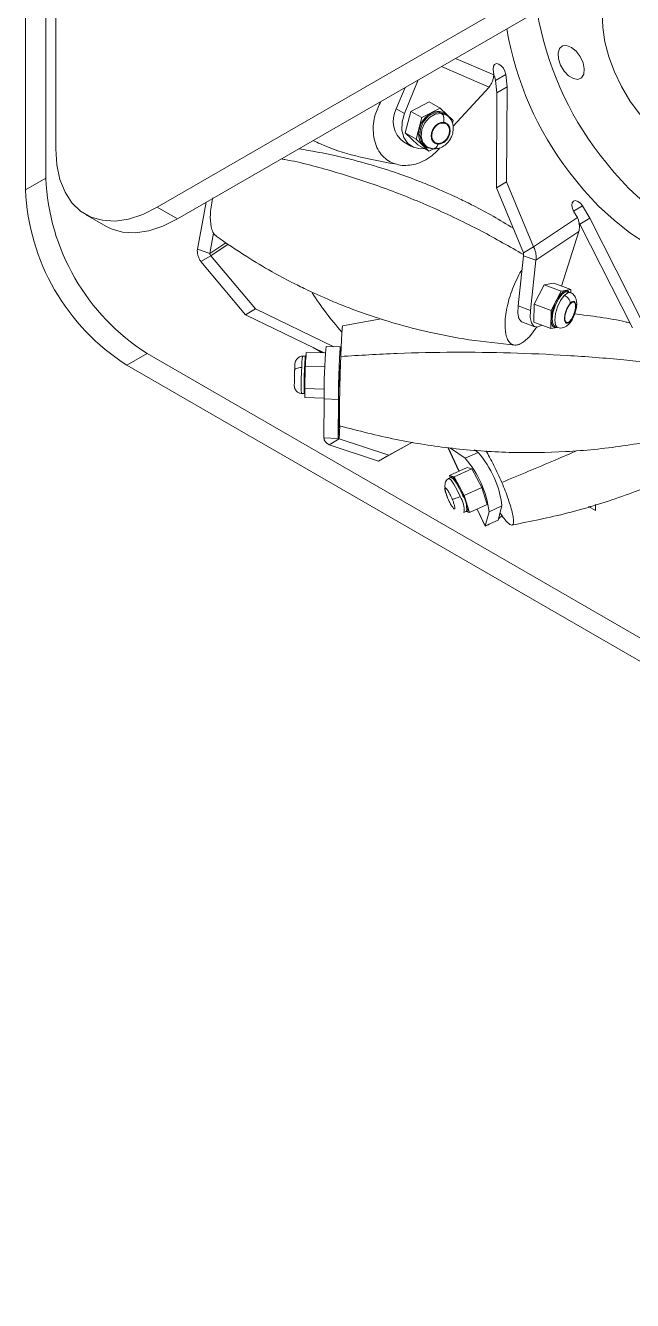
# Model space of a CAD drawing. Header units: millimetres. Extents: x -529 to 1738, y -425 to 849.
# Drawn here: x -133.4 to -91, y 90.6 to 179.6 of the extents above; entities that cross this region are included whole.
import ezdxf

# ---------------------------------------------------------------- set-up
doc = ezdxf.new("R2010")
doc.units = ezdxf.units.MM

msp = doc.modelspace()

# ---------------------------------------------------------------- linework, layer by layer
at = {"color": 7, "linetype": 'Continuous', "lineweight": 15}
for p, q in [((-25.179, 224.057), (-124.174, 166.908)), ((-23.764, 223.24), (-122.759, 166.092)), ((-131.245, 170.991), (-131.245, 193.038)), ((-133.366, 168.134), (-133.366, 190.589)), ((-131.952, 168.95), (-131.952, 191.405)), ((-100.705, 176.56), (-100.663, 176.145)), ((-105.95, 175.796), (-106.908, 173.457)), ((-99.828, 176.18), (-100.535, 175.772)), ((-100.535, 175.772), (-100.447, 174.911)), ((-99.828, 176.18), (-99.74, 175.32)), ((-106.858, 175.271), (-107.471, 173.778)), ((-103.509, 172.581), (-100.99, 175.297)), ((-100.447, 174.911), (-100.478, 168.27)), ((-99.74, 175.32), (-100.447, 174.911)), ((-99.74, 175.32), (-99.771, 168.678)), ((-107.471, 173.778), (-106.908, 173.457)), ((-106.85, 172.107), (-106.454, 173.607)), ((-106.454, 173.607), (-105.172, 174.26)), ((-106.454, 173.607), (-105.681, 173.167)), ((-105.681, 173.167), (-104.399, 173.82)), ((-105.172, 174.26), (-104.399, 173.82)), ((-104.399, 173.82), (-103.512, 172.973)), ((-106.077, 171.667), (-105.681, 173.167)), ((-104.011, 173.37), (-104.123, 173.434)), ((-103.512, 172.973), (-103.558, 172.801)), ((-105.963, 171.26), (-106.85, 172.107)), ((-106.077, 171.667), (-106.85, 172.107)), ((-106.964, 171.476), (-106.402, 171.156)), ((-105.19, 170.82), (-106.077, 171.667)), ((-105.963, 171.26), (-105.19, 170.82)), ((-105.41, 171.174), (-105.297, 171.11)), ((-105.299, 171.111), (-104.978, 171.012)), ((-104.858, 170.989), (-105.19, 170.82)), ((-131.952, 168.95), (-133.366, 168.134)), ((-99.771, 168.678), (-100.478, 168.27)), ((-100.478, 168.27), (-98.592, 163.737)), ((-99.771, 168.678), (-97.885, 164.145)), ((-124.174, 166.908), (-122.759, 166.092)), ((-121.363, 163.993), (-120.746, 167.254)), ((-120.751, 167.226), (-120.778, 167.236)), ((-95.073, 166.6), (-94.823, 166.188)), ((-94.471, 167.001), (-93.953, 166.146)), ((-129.173, 166.413), (-127.759, 165.597)), ((-97.885, 164.145), (-94.823, 166.188)), ((-94.715, 165.828), (-94.66, 165.738)), ((-93.953, 166.146), (-94.66, 165.738)), ((-94.66, 165.738), (-90.977, 158.487)), ((-93.953, 166.146), (-90.27, 158.896)), ((-120.497, 163.677), (-120.226, 165.107)), ((-94.723, 165.216), (-97.73, 163.211)), ((-95.941, 161.405), (-94.723, 165.216)), ((-120.497, 163.677), (-121.363, 163.993)), ((-98.592, 163.737), (-97.885, 164.145)), ((-120.412, 163.526), (-121.119, 163.118)), ((-118.005, 159.404), (-121.119, 163.118)), ((-117.298, 159.812), (-120.412, 163.526)), ((-98.597, 163.526), (-98.972, 160.021)), ((-98.597, 163.526), (-97.73, 163.211)), ((-97.73, 163.211), (-98.106, 159.705)), ((-97.847, 160.133), (-97.154, 161.489)), ((-97.154, 161.489), (-96.475, 161.6)), ((-97.154, 161.489), (-95.962, 161.055)), ((-96.475, 161.6), (-95.284, 161.166)), ((-95.962, 161.055), (-95.284, 161.166)), ((-95.284, 161.166), (-95.286, 160.938)), ((-96.656, 159.699), (-95.962, 161.055)), ((-95.316, 160.952), (-95.489, 161.015)), ((-118.005, 159.404), (-117.298, 159.812)), ((-112.515, 156.743), (-118.005, 159.404)), ((-111.841, 157.167), (-117.298, 159.812)), ((-98.972, 160.021), (-98.106, 159.705)), ((-97.862, 158.887), (-97.847, 160.133)), ((-97.847, 160.133), (-96.656, 159.699)), ((-96.671, 158.453), (-96.656, 159.699)), ((-108.526, 159.112), (-111.222, 158.619)), ((-98.661, 158.877), (-97.795, 158.561)), ((-98.172, 157.86), (-97.661, 158.557)), ((-96.671, 158.453), (-97.862, 158.887)), ((-96.243, 158.523), (-96.671, 158.453)), ((-96.379, 158.572), (-96.206, 158.509)), ((-124.881, 156.703), (-126.295, 155.887)), ((-11.744, 91.39), (-124.881, 156.703)), ((-113.774, 156.779), (-113.827, 155.821)), ((-112.42, 156.74), (-113.774, 156.779)), ((-113.287, 157.117), (-112.645, 156.747)), ((-111.381, 157.154), (-112.38, 157.182)), ((-111.371, 157.078), (-111.347, 156.555)), ((-111.332, 156.888), (-111.363, 156.908)), ((-13.158, 90.574), (-126.295, 155.887)), ((-113.827, 156.505), (-114.027, 156.511)), ((-113.827, 155.821), (-113.868, 154.246)), ((-112.461, 155.782), (-113.827, 155.821)), ((-111.369, 155.885), (-111.427, 155.886)), ((-113.868, 154.246), (-112.505, 154.207)), ((-113.868, 154.246), (-113.855, 153.629)), ((-111.47, 154.387), (-111.413, 154.385)), ((-114.101, 153.912), (-113.901, 153.906)), ((-112.513, 153.591), (-113.855, 153.629)), ((-112.528, 150.802), (-112.514, 153.527)), ((-111.514, 153.498), (-112.514, 153.527)), ((-111.529, 150.773), (-111.514, 153.498)), ((-111.529, 150.773), (-112.528, 150.802)), ((-111.453, 150.738), (-112.16, 150.33)), ((-108, 149.589), (-111.453, 150.738)), ((-106.332, 150.513), (-108.708, 149.181)), ((-106.348, 150.516), (-108, 149.589)), ((-108.708, 149.181), (-112.16, 150.33)), ((-108.708, 149.181), (-108, 149.589)), ((-103.88, 150.13), (-103.097, 148.484)), ((-102.656, 149.381), (-103.689, 150.1)), ((-102.656, 149.381), (-101.758, 149.788)), ((-101.758, 149.788), (-102.018, 149.969)), ((-102.522, 148.745), (-103.754, 148.186)), ((-102.522, 148.745), (-102.197, 148.651)), ((-103.64, 148.05), (-103.819, 147.969)), ((-103.703, 148.021), (-103.754, 148.186)), ((-103.754, 148.186), (-103.429, 148.093)), ((-103.429, 148.093), (-102.197, 148.651)), ((-103.429, 148.093), (-102.733, 146.793)), ((-102.197, 148.651), (-101.501, 147.351)), ((-101.501, 147.351), (-102.733, 146.793)), ((-101.501, 147.351), (-101.13, 146.145)), ((-102.733, 146.793), (-102.362, 145.586)), ((-101.13, 146.145), (-102.362, 145.586)), ((-100.094, 146.058), (-100.992, 145.651)), ((-100.358, 145.062), (-100.094, 146.058)), ((-94.044, 146.008), (-93.569, 145.734)), ((-93.923, 146.045), (-93.923, 145.938)), ((-93.569, 145.734), (-93.569, 146.154)), ((-102.746, 145.6), (-102.567, 145.682)), ((-102.362, 145.586), (-102.616, 145.659)), ((-101.833, 145.826), (-101.27, 144.644)), ((-101.257, 144.655), (-100.992, 145.651)), ((-100.09, 145.379), (-100.331, 145.162)), ((-101.257, 144.655), (-101.268, 144.646)), ((-100.358, 145.062), (-101.257, 144.655)), ((-100.991, 144.775), (-101.057, 144.737))]:
    msp.add_line(p, q, dxfattribs=at)
at = {"color": 8, "linetype": 'Continuous', "lineweight": 15}
for p, q in [((-103.339, 177.303), (-100.663, 176.145)), ((-100.99, 175.297), (-104.318, 176.737)), ((-104.458, 173.595), (-104.174, 173.518)), ((-104.123, 173.434), (-104.443, 173.532)), ((-104.011, 173.37), (-104.33, 173.468)), ((-94.471, 167.001), (-95.096, 166.64)), ((-119.365, 164.432), (-120.497, 163.677)), ((-119.21, 164.328), (-120.412, 163.526)), ((-111.442, 152.738), (-111.529, 150.773)), ((-111.412, 151.645), (-111.453, 150.738)), ((-103.86, 150.127), (-103.082, 148.491)), ((-101.817, 145.833), (-101.257, 144.655))]:
    msp.add_line(p, q, dxfattribs=at)
at = {"color": 7, "linetype": 'Continuous', "lineweight": 15, "flags": 128}
for points in [[(-84.037, 170.638), (-84.408, 170.462), (-85.072, 170.305), (-85.799, 170.308), (-86.573, 170.471), (-87.375, 170.789), (-88.187, 171.257), (-88.99, 171.863), (-89.764, 172.591), (-90.492, 173.427), (-91.157, 174.349), (-91.742, 175.336), (-92.235, 176.366), (-92.624, 177.414), (-92.899, 178.455), (-93.055, 179.465), (-93.087, 180.42), (-92.995, 181.298), (-92.78, 182.079), (-92.449, 182.744), (-92.008, 183.277), (-91.537, 183.628)], [(-95.758, 176.42), (-96.004, 176.83), (-96.148, 177.266), (-96.173, 177.669), (-96.074, 177.985), (-95.866, 178.172), (-95.575, 178.203), (-95.242, 178.075), (-94.911, 177.805), (-94.627, 177.429), (-94.429, 176.999), (-94.343, 176.572), (-94.38, 176.206), (-94.537, 175.951), (-94.791, 175.84), (-95.108, 175.889), (-95.446, 176.092), (-95.758, 176.42)], [(-100.705, 176.56), (-100.693, 176.751), (-100.616, 176.885), (-100.485, 176.94), (-100.322, 176.908), (-100.15, 176.795), (-99.996, 176.617), (-99.883, 176.401), (-99.828, 176.18)], [(-100.663, 176.145), (-100.59, 175.993), (-100.535, 175.772)], [(-106.908, 173.457), (-107.073, 172.871), (-107.087, 172.294), (-106.95, 171.777), (-106.673, 171.366), (-106.282, 171.096), (-105.81, 170.992), (-105.509, 171.013)], [(-124.174, 166.908), (-125.18, 166.41), (-126.166, 166.089), (-127.111, 165.95), (-127.996, 165.997), (-128.804, 166.229), (-129.517, 166.641), (-130.122, 167.225), (-130.606, 167.968), (-130.958, 168.856), (-131.173, 169.871), (-131.245, 170.991)], [(-93.235, 170.539), (-92.257, 169.331), (-91.222, 168.221), (-90.144, 167.223), (-89.036, 166.349), (-87.913, 165.612), (-86.788, 165.019), (-85.676, 164.578), (-84.59, 164.296), (-83.544, 164.175), (-82.552, 164.216), (-81.626, 164.421), (-80.777, 164.785), (-80.016, 165.304), (-79.353, 165.972), (-78.796, 166.781), (-78.352, 167.72), (-78.027, 168.777), (-77.885, 169.496)], [(-82.809, 163.61), (-82.898, 163.56), (-83.747, 163.196), (-84.673, 162.992), (-85.666, 162.95), (-86.711, 163.071), (-87.797, 163.354), (-88.91, 163.794), (-90.034, 164.387), (-91.158, 165.125), (-92.265, 165.998), (-93.343, 166.996), (-94.378, 168.106), (-95.357, 169.314)], [(-95.073, 166.6), (-95.174, 166.82), (-95.214, 167.036), (-95.186, 167.217), (-95.096, 167.335), (-94.956, 167.371), (-94.788, 167.32), (-94.618, 167.19), (-94.471, 167.001)], [(-122.759, 166.092), (-123.766, 165.594), (-124.751, 165.272), (-125.697, 165.134), (-126.582, 165.181), (-127.39, 165.413), (-127.759, 165.597)], [(-98.661, 158.877), (-98.74, 158.919), (-98.904, 159.148), (-98.984, 159.526), (-98.972, 160.021)], [(-98.106, 159.705), (-98.118, 159.211), (-98.038, 158.832), (-97.874, 158.603), (-97.64, 158.544), (-97.356, 158.659), (-97.327, 158.679)], [(-111.371, 157.078), (-111.382, 157.153), (-111.398, 157.044), (-111.418, 156.76), (-111.439, 156.327), (-111.461, 155.782), (-111.481, 155.173), (-111.497, 154.554), (-111.509, 153.979), (-111.514, 153.498)], [(-111.462, 154.387), (-111.464, 154.368), (-111.47, 154.388), (-111.472, 154.523), (-111.469, 154.75), (-111.463, 155.037), (-111.454, 155.338), (-111.444, 155.609), (-111.433, 155.808), (-111.425, 155.905), (-111.419, 155.886)]]:
    msp.add_lwpolyline(points, dxfattribs=at)
at = {"color": 8, "linetype": 'Continuous', "lineweight": 15, "flags": 128}
for points in [[(-104.443, 173.532), (-104.86, 173.474), (-105.262, 173.237), (-105.59, 172.858), (-105.792, 172.395), (-105.838, 171.918), (-105.72, 171.5), (-105.458, 171.204), (-105.411, 171.175)], [(-104.33, 173.468), (-104.747, 173.41), (-105.15, 173.173), (-105.477, 172.794), (-105.679, 172.331), (-105.725, 171.854), (-105.608, 171.436), (-105.346, 171.14), (-105.299, 171.111)], [(-95.922, 160.814), (-96.171, 160.471), (-96.384, 160.025), (-96.529, 159.543), (-96.583, 159.1), (-96.538, 158.763), (-96.401, 158.582), (-96.379, 158.572)], [(-95.748, 160.751), (-95.998, 160.408), (-96.211, 159.962), (-96.355, 159.48), (-96.409, 159.037), (-96.365, 158.699), (-96.228, 158.519), (-96.206, 158.509)], [(-95.489, 161.015), (-95.674, 161.001), (-95.922, 160.814)], [(-95.316, 160.952), (-95.501, 160.938), (-95.748, 160.751)], [(-103.017, 146.708), (-103.23, 147.167), (-103.451, 147.568), (-103.647, 147.85), (-103.787, 147.969), (-103.82, 147.968)], [(-102.837, 146.789), (-103.05, 147.249), (-103.272, 147.65), (-103.467, 147.931), (-103.608, 148.051), (-103.64, 148.05)]]:
    msp.add_lwpolyline(points, dxfattribs=at)
at = {"color": 7, "linetype": 'Continuous', "lineweight": 15}
for centre, radius, start, end in [((-75.142, 184.459), 22.828, 189.7512, 217.57289), ((-77.263, 183.234), 22.828, 189.7512, 217.57289), ((-105.876, 172.922), 1.809, 151.78652, 233.03841), ((-116.659, 169.615), 15.307, 182.48735, 237.51265), ((-118.073, 168.798), 15.307, 182.48735, 237.51265), ((-93.522, 173.738), 23.599, 212.85128, 221.18088), ((-72.552, 153.897), 39.964, 175.28455, 180.53108), ((-106.109, 155.643), 7.766, 173.62927, 179.50379), ((-120.135, 154.623), 6.275, 353.44265, 358.92537), ((-106.959, 145.231), 6.915, 6.86795, 41.22068), ((-107.897, 144.807), 6.956, 6.9733, 41.11532)]:
    msp.add_arc(centre, radius, start, end, dxfattribs=at)
at = {"color": 8, "linetype": 'Continuous', "lineweight": 15}
for centre, radius, start, end in [((-106.309, 155.649), 7.766, 173.62927, 179.50379), ((-95.489, 154.542), 18.623, 176.38568, 181.94001), ((-95.296, 154.537), 18.616, 176.38485, 181.94129), ((-104.348, 145.8), 1.612, 352.85035, 34.29458), ((-104.207, 145.868), 1.651, 353.52493, 33.92442)]:
    msp.add_arc(centre, radius, start, end, dxfattribs=at)
at = {"color": 7, "linetype": 'Continuous', "lineweight": 15}
for points in [[(-100.663, 176.145), (-100.671, 176.078), (-100.688, 175.943), (-100.756, 175.726), (-100.854, 175.506), (-100.944, 175.367), (-100.99, 175.297)], [(-94.823, 166.188), (-94.792, 166.11), (-94.73, 165.956), (-94.686, 165.707), (-94.678, 165.457), (-94.708, 165.296), (-94.723, 165.216)], [(-121.363, 163.993), (-121.367, 163.921), (-121.373, 163.776), (-121.328, 163.55), (-121.248, 163.326), (-121.162, 163.187), (-121.119, 163.118)], [(-97.73, 163.211), (-97.719, 163.288), (-97.698, 163.442), (-97.72, 163.683), (-97.778, 163.922), (-97.849, 164.071), (-97.885, 164.145)], [(-120.412, 163.526), (-120.434, 163.551), (-120.479, 163.6), (-120.491, 163.651), (-120.497, 163.677)], [(-98.592, 163.737), (-98.584, 163.702), (-98.57, 163.633), (-98.588, 163.562), (-98.597, 163.526)], [(-112.528, 150.802), (-112.523, 150.758), (-112.514, 150.671), (-112.438, 150.545), (-112.324, 150.427), (-112.214, 150.362), (-112.16, 150.33)], [(-111.453, 150.738), (-111.474, 150.742), (-111.517, 150.75), (-111.525, 150.765), (-111.529, 150.773)], [(-101.27, 144.644), (-101.262, 144.646), (-101.248, 144.65), (-101.175, 144.681), (-101.096, 144.718), (-101.057, 144.737)]]:
    msp.add_open_spline(points, degree=3, dxfattribs=at)
for points, knots in [([(-108.548, 174.296), (-108.699, 173.989), (-109.046, 173.288), (-109.119, 172.301), (-108.994, 171.506), (-108.775, 170.946), (-108.447, 170.482), (-107.915, 170.014), (-107.4, 169.899), (-107.066, 169.824)], [0, 0, 0, 0, 0.157292, 0.359084, 0.467713, 0.578646, 0.68958, 0.798208, 1, 1, 1, 1]), ([(-104.572, 171.324), (-104.63, 171.335), (-104.762, 171.361), (-104.899, 171.478), (-104.986, 171.625), (-105.03, 171.774), (-105.04, 171.949), (-105.01, 172.137), (-104.942, 172.321), (-104.842, 172.486), (-104.723, 172.621), (-104.564, 172.746), (-104.374, 172.834), (-104.235, 172.835), (-104.174, 172.836)], [0, 0, 0, 0, 0.090318, 0.204563, 0.27142, 0.343936, 0.420786, 0.5, 0.579214, 0.656064, 0.72858, 0.795437, 0.909682, 1, 1, 1, 1]), ([(-104.964, 172.133), (-104.932, 172.225), (-104.867, 172.411), (-104.665, 172.63), (-104.428, 172.781), (-104.267, 172.786), (-104.186, 172.789)], [0, 0, 0, 0, 0.250007, 0.500001, 0.750007, 1, 1, 1, 1]), ([(-104.827, 170.993), (-104.698, 171.001), (-104.434, 171.017), (-104.066, 171.226), (-103.79, 171.512), (-103.605, 171.831), (-103.49, 172.198), (-103.485, 172.555), (-103.563, 172.852), (-103.673, 173.065), (-103.825, 173.248), (-103.957, 173.334), (-104.022, 173.376)], [0, 0, 0, 0, 0.127065, 0.258208, 0.376178, 0.468785, 0.573732, 0.704374, 0.777095, 0.852098, 0.927133, 1, 1, 1, 1]), ([(-104.174, 172.836), (-104.116, 172.824), (-103.984, 172.799), (-103.847, 172.682), (-103.76, 172.535), (-103.716, 172.386), (-103.706, 172.211), (-103.736, 172.023), (-103.804, 171.839), (-103.904, 171.674), (-104.023, 171.539), (-104.182, 171.414), (-104.373, 171.326), (-104.511, 171.325), (-104.572, 171.324)], [0, 0, 0, 0, 0.090318, 0.204563, 0.27142, 0.343936, 0.420786, 0.5, 0.579214, 0.656064, 0.72858, 0.795437, 0.909682, 1, 1, 1, 1]), ([(-104.458, 173.595), (-104.46, 173.588), (-104.462, 173.574), (-104.459, 173.554), (-104.452, 173.539), (-104.446, 173.534), (-104.443, 173.532)], [0, 0, 0, 0, 0.270261, 0.562429, 0.789736, 1, 1, 1, 1]), ([(-104.174, 172.836), (-104.161, 172.906), (-104.135, 173.051), (-104.169, 173.252), (-104.239, 173.398), (-104.301, 173.446), (-104.33, 173.468)], [0, 0, 0, 0, 0.270261, 0.562429, 0.789736, 1, 1, 1, 1]), ([(-104.186, 172.789), (-104.111, 172.772), (-103.96, 172.739), (-103.811, 172.553), (-103.732, 172.309), (-103.765, 172.121), (-103.782, 172.027)], [0, 0, 0, 0, 0.250007, 0.500001, 0.750007, 1, 1, 1, 1]), ([(-104.174, 173.518), (-104.063, 173.456), (-103.95, 173.393), (-103.883, 173.278), (-103.882, 173.275)], [0, 0, 0, 0, 0.975306, 1, 1, 1, 1]), ([(-103.782, 172.027), (-103.814, 171.935), (-103.879, 171.75), (-104.081, 171.529), (-104.317, 171.384), (-104.564, 171.355), (-104.785, 171.425), (-104.935, 171.605), (-105.015, 171.851), (-104.981, 172.039), (-104.964, 172.133)], [0, 0, 0, 0, 0.124939, 0.24999, 0.374878, 0.49999, 0.624878, 0.74999, 0.874939, 1, 1, 1, 1]), ([(-99.303, 165.445), (-99.768, 165.728), (-100.681, 166.283), (-101.947, 166.957), (-102.949, 167.455), (-103.77, 167.839), (-104.666, 168.238), (-105.879, 168.737), (-107.461, 169.322), (-109.43, 169.945), (-111.738, 170.549), (-113.404, 170.841), (-114.27, 170.992)], [0, 0, 0, 0, 0.102145, 0.200066, 0.267872, 0.31102, 0.369218, 0.450676, 0.555395, 0.683523, 0.835474, 1, 1, 1, 1]), ([(-113.27, 171.57), (-113.103, 171.49), (-112.147, 171.03), (-110.236, 170.425), (-108.492, 170.102), (-107.583, 169.934)], [0, 0, 0, 0, 0.091978, 0.526515, 1, 1, 1, 1]), ([(-107.066, 169.824), (-106.708, 169.837), (-106.158, 169.857), (-105.411, 170.212), (-104.874, 170.578), (-104.569, 170.903), (-104.426, 171.056)], [0, 0, 0, 0, 0.388059, 0.596957, 0.810289, 1, 1, 1, 1]), ([(-105.131, 171.045), (-105.234, 171.055), (-105.357, 171.068), (-105.445, 171.146), (-105.46, 171.158)], [0, 0, 0, 0, 0.837632, 1, 1, 1, 1]), ([(-105.286, 171.104), (-105.211, 171.068), (-105.067, 171), (-104.904, 170.995), (-104.827, 170.993)], [0, 0, 0, 0, 0.524734, 1, 1, 1, 1]), ([(-104.978, 171.012), (-104.936, 170.991), (-104.886, 170.966), (-104.836, 170.995), (-104.829, 171)], [0, 0, 0, 0, 0.849901, 1, 1, 1, 1]), ([(-120.035, 164.9), (-120.091, 164.941), (-120.221, 165.038), (-120.403, 165.435), (-120.496, 166.189), (-120.416, 167.029), (-120.291, 167.509), (-120.273, 167.578)], [0, 0, 0, 0, 0.126989, 0.300725, 0.623465, 0.946204, 1, 1, 1, 1]), ([(-120.042, 164.887), (-119.341, 164.403), (-118.077, 163.531), (-116.298, 162.48), (-114.911, 161.734), (-113.908, 161.237), (-113.087, 160.852), (-112.192, 160.453), (-110.979, 159.954), (-109.396, 159.37), (-107.428, 158.744), (-105.056, 158.137), (-102.264, 157.596), (-100.258, 157.396), (-99.186, 157.289)], [0, 0, 0, 0, 0.114331, 0.20609, 0.275971, 0.324361, 0.355153, 0.396686, 0.454819, 0.529551, 0.62099, 0.729429, 0.855445, 1, 1, 1, 1]), ([(-98.705, 162.518), (-98.72, 162.498), (-98.851, 162.323), (-99.071, 161.864), (-99.356, 161.225), (-99.587, 160.541), (-99.805, 159.68), (-99.922, 158.692), (-99.826, 157.932), (-99.623, 157.52), (-99.402, 157.323), (-99.128, 157.267), (-98.727, 157.359), (-98.39, 157.662), (-98.172, 157.86)], [0, 0, 0, 0, 0.009375, 0.081907, 0.155978, 0.230049, 0.302581, 0.437319, 0.572057, 0.644588, 0.718659, 0.79273, 0.865262, 1, 1, 1, 1]), ([(-95.965, 160.869), (-95.964, 160.863), (-95.962, 160.851), (-95.951, 160.833), (-95.936, 160.82), (-95.926, 160.816), (-95.922, 160.814)], [0, 0, 0, 0, 0.270261, 0.562429, 0.789736, 1, 1, 1, 1]), ([(-95.32, 160.2), (-95.327, 160.259), (-95.341, 160.38), (-95.457, 160.555), (-95.602, 160.684), (-95.701, 160.729), (-95.748, 160.751)], [0, 0, 0, 0, 0.270261, 0.562429, 0.789736, 1, 1, 1, 1]), ([(-95.563, 161.089), (-95.527, 161.081), (-95.467, 161.069), (-95.427, 161.01), (-95.412, 160.987)], [0, 0, 0, 0, 0.612238, 1, 1, 1, 1]), ([(-95.427, 158.739), (-95.364, 158.814), (-95.233, 158.971), (-95.065, 159.298), (-94.944, 159.64), (-94.879, 159.947), (-94.862, 160.232), (-94.908, 160.524), (-95.025, 160.746), (-95.173, 160.887), (-95.268, 160.93), (-95.316, 160.952)], [0, 0, 0, 0, 0.127804, 0.264061, 0.394869, 0.505926, 0.60808, 0.725747, 0.858449, 0.928887, 1, 1, 1, 1]), ([(-95.32, 160.2), (-95.282, 160.236), (-95.197, 160.316), (-95.094, 160.342), (-95.018, 160.312), (-94.967, 160.249), (-94.934, 160.145), (-94.924, 160.004), (-94.938, 159.836), (-94.975, 159.658), (-95.028, 159.485), (-95.107, 159.288), (-95.211, 159.092), (-95.297, 158.99), (-95.335, 158.945)], [0, 0, 0, 0, 0.0903184, 0.2045632, 0.2714199, 0.3439362, 0.4207855, 0.5, 0.5792145, 0.6560638, 0.7285801, 0.7954368, 0.9096816, 1, 1, 1, 1]), ([(-95.32, 160.161), (-95.271, 160.206), (-95.173, 160.296), (-95.052, 160.286), (-94.965, 160.189), (-94.957, 160.045), (-94.953, 159.973)], [0, 0, 0, 0, 0.250007, 0.500001, 0.750007, 1, 1, 1, 1]), ([(-95.335, 158.945), (-95.373, 158.909), (-95.458, 158.829), (-95.561, 158.803), (-95.637, 158.833), (-95.687, 158.896), (-95.72, 159), (-95.731, 159.141), (-95.717, 159.309), (-95.68, 159.487), (-95.627, 159.66), (-95.548, 159.857), (-95.443, 160.053), (-95.358, 160.155), (-95.32, 160.2)], [0, 0, 0, 0, 0.090318, 0.204563, 0.27142, 0.343936, 0.420786, 0.5, 0.579214, 0.656064, 0.72858, 0.795437, 0.909682, 1, 1, 1, 1]), ([(-95.702, 159.173), (-95.696, 159.256), (-95.684, 159.421), (-95.593, 159.709), (-95.469, 159.979), (-95.37, 160.101), (-95.32, 160.161)], [0, 0, 0, 0, 0.250007, 0.500001, 0.750007, 1, 1, 1, 1]), ([(-94.953, 159.973), (-94.959, 159.89), (-94.971, 159.724), (-95.062, 159.436), (-95.186, 159.17), (-95.335, 158.97), (-95.482, 158.853), (-95.603, 158.858), (-95.689, 158.956), (-95.698, 159.1), (-95.702, 159.173)], [0, 0, 0, 0, 0.124939, 0.24999, 0.374878, 0.49999, 0.624878, 0.74999, 0.874939, 1, 1, 1, 1]), ([(-91.14, 158.828), (-91.233, 158.851), (-92.521, 159.167), (-93.841, 159.322), (-95.066, 159.466)], [0, 0, 0, 0, 0.071803, 1, 1, 1, 1]), ([(-111.349, 156.488), (-111.334, 156.873), (-111.31, 157.467), (-111.279, 158.047), (-111.256, 158.383), (-111.236, 158.585), (-111.227, 158.603), (-111.222, 158.611)], [0, 0, 0, 0, 0.322102, 0.495495, 0.672567, 0.84964, 1, 1, 1, 1]), ([(-96.319, 158.55), (-96.344, 158.541), (-96.412, 158.515), (-96.462, 158.549), (-96.493, 158.57)], [0, 0, 0, 0, 0.366589, 1, 1, 1, 1]), ([(-96.205, 158.509), (-96.138, 158.493), (-96.011, 158.463), (-95.794, 158.508), (-95.594, 158.599), (-95.48, 158.694), (-95.427, 158.739)], [0, 0, 0, 0, 0.296431, 0.562313, 0.79638, 1, 1, 1, 1]), ([(-114.553, 155.912), (-114.556, 155.856), (-114.562, 155.756), (-114.568, 155.604), (-114.57, 155.536)], [0, 0, 0, 0, 0.552752, 1, 1, 1, 1]), ([(-114.027, 156.511), (-114.08, 156.506), (-114.157, 156.498), (-114.262, 156.442), (-114.333, 156.389), (-114.395, 156.33), (-114.446, 156.27), (-114.485, 156.214), (-114.55, 156.095), (-114.543, 156.068), (-114.551, 155.938), (-114.552, 155.912)], [0, 0, 0, 0, 0.165401, 0.243505, 0.31431, 0.376688, 0.432103, 0.485269, 0.543049, 0.907041, 1, 1, 1, 1]), ([(-113.768, 156.447), (-113.769, 156.483), (-113.771, 156.554), (-113.778, 156.56), (-113.786, 156.499), (-113.797, 156.35), (-113.811, 156.099), (-113.821, 155.842), (-113.825, 155.728)], [0, 0, 0, 0, 0.158429, 0.312128, 0.45716, 0.590874, 0.819363, 1, 1, 1, 1]), ([(-111.42, 151.652), (-111.421, 151.651), (-111.431, 151.612), (-111.443, 151.862), (-111.445, 152.47), (-111.437, 153.177), (-111.426, 153.81), (-111.411, 154.499), (-111.387, 155.416), (-111.364, 156.065), (-111.349, 156.488)], [0, 0, 0, 0, 0.008215, 0.199823, 0.391431, 0.494577, 0.599911, 0.705246, 0.808392, 1, 1, 1, 1]), ([(-114.57, 155.536), (-114.573, 155.464), (-114.579, 155.3), (-114.585, 155.068), (-114.589, 154.874), (-114.59, 154.785), (-114.591, 154.743)], [0, 0, 0, 0, 0.2704936, 0.6126439, 0.8128723, 1, 1, 1, 1]), ([(-114.075, 155.716), (-114.145, 155.715), (-114.293, 155.712), (-114.459, 155.664), (-114.555, 155.601), (-114.565, 155.557), (-114.57, 155.536)], [0, 0, 0, 0, 0.270261, 0.562429, 0.789736, 1, 1, 1, 1]), ([(-113.825, 155.728), (-113.83, 155.607), (-113.839, 155.331), (-113.85, 154.937), (-113.857, 154.6), (-113.861, 154.341), (-113.862, 154.115), (-113.861, 153.949), (-113.857, 153.853), (-113.852, 153.858), (-113.85, 153.86)], [0, 0, 0, 0, 0.137667, 0.311804, 0.41371, 0.524242, 0.641379, 0.762121, 0.882863, 1, 1, 1, 1]), ([(-114.591, 154.743), (-114.591, 154.704), (-114.593, 154.519), (-114.598, 154.401), (-114.569, 154.273), (-114.543, 154.208), (-114.501, 154.137), (-114.442, 154.067), (-114.368, 154.003), (-114.283, 153.953), (-114.192, 153.92), (-114.131, 153.914), (-114.101, 153.912)], [0, 0, 0, 0, 0.095356, 0.455018, 0.53388, 0.600178, 0.660611, 0.721261, 0.785824, 0.855084, 0.927489, 1, 1, 1, 1]), ([(-99.402, 144.718), (-98.095, 144.977), (-95.497, 145.492), (-91.713, 146.666), (-88.061, 148.128), (-84.554, 149.909), (-81.175, 151.98), (-79.074, 153.593), (-78.017, 154.406)], [0, 0, 0, 0, 0.168617, 0.334898, 0.499999, 0.6651, 0.831382, 1, 1, 1, 1]), ([(-111.42, 151.647), (-110.115, 151.306), (-107.522, 150.63), (-103.562, 150.027), (-99.597, 149.739), (-95.623, 149.801), (-91.635, 150.177), (-89.007, 150.705), (-87.685, 150.971)], [0, 0, 0, 0, 0.168623, 0.334904, 0.5, 0.665096, 0.831377, 1, 1, 1, 1]), ([(-100.103, 147.697), (-100.282, 148.098), (-100.558, 148.716), (-100.946, 149.455), (-101.131, 149.768), (-101.215, 149.912)], [0, 0, 0, 0, 0.501807, 0.771938, 1, 1, 1, 1]), ([(-103.82, 147.968), (-103.863, 147.942), (-103.95, 147.889), (-104.031, 147.749), (-104.075, 147.578), (-104.081, 147.33), (-104.03, 147.032), (-103.947, 146.806), (-103.913, 146.712)], [0, 0, 0, 0, 0.13924, 0.284453, 0.429966, 0.570716, 0.823552, 1, 1, 1, 1]), ([(-103.643, 148.048), (-103.641, 148.067), (-103.636, 148.121), (-103.603, 148.119), (-103.582, 148.117)], [0, 0, 0, 0, 0.353065, 1, 1, 1, 1]), ([(-103.896, 146.628), (-103.924, 146.697), (-103.987, 146.852), (-104.046, 147.035), (-104.077, 147.169), (-104.086, 147.254), (-104.077, 147.307), (-104.046, 147.318), (-103.996, 147.284), (-103.932, 147.21), (-103.861, 147.107), (-103.771, 146.956), (-103.668, 146.76), (-103.599, 146.603), (-103.568, 146.534)], [0, 0, 0, 0, 0.090318, 0.204563, 0.27142, 0.343936, 0.420786, 0.5, 0.579214, 0.656064, 0.72858, 0.795437, 0.909682, 1, 1, 1, 1]), ([(-100.221, 145.58), (-100.171, 145.502), (-100.025, 145.274), (-99.742, 144.913), (-99.429, 144.645), (-99.285, 144.776), (-99.282, 145.112), (-99.344, 145.492), (-99.468, 145.974), (-99.695, 146.689), (-99.942, 147.3), (-100.103, 147.697)], [0, 0, 0, 0, 0.046498, 0.136321, 0.303179, 0.470038, 0.559861, 0.65159, 0.743319, 0.833142, 1, 1, 1, 1]), ([(-103.568, 146.534), (-103.54, 146.465), (-103.477, 146.31), (-103.418, 146.127), (-103.387, 145.993), (-103.378, 145.908), (-103.388, 145.855), (-103.418, 145.844), (-103.468, 145.878), (-103.532, 145.952), (-103.603, 146.055), (-103.693, 146.206), (-103.796, 146.402), (-103.865, 146.559), (-103.896, 146.628)], [0, 0, 0, 0, 0.090318, 0.204563, 0.27142, 0.343936, 0.420786, 0.5, 0.579214, 0.656064, 0.72858, 0.795437, 0.909682, 1, 1, 1, 1]), ([(-103.017, 146.708), (-103.082, 146.68), (-103.218, 146.621), (-103.397, 146.56), (-103.519, 146.531), (-103.552, 146.533), (-103.568, 146.534)], [0, 0, 0, 0, 0.270261, 0.562429, 0.789736, 1, 1, 1, 1]), ([(-102.837, 146.789), (-102.83, 146.792), (-102.817, 146.798), (-102.799, 146.804), (-102.787, 146.807), (-102.783, 146.807), (-102.782, 146.807)], [0, 0, 0, 0, 0.270261, 0.562429, 0.789736, 1, 1, 1, 1]), ([(-102.482, 145.674), (-102.496, 145.659), (-102.515, 145.638), (-102.557, 145.671), (-102.57, 145.68)], [0, 0, 0, 0, 0.701279, 1, 1, 1, 1])]:
    msp.add_open_spline(points, degree=3, knots=knots, dxfattribs=at)
at = {"color": 8, "linetype": 'Continuous', "lineweight": 15}
for points, knots in [([(-105.46, 171.158), (-105.547, 171.217), (-105.695, 171.315), (-105.828, 171.554), (-105.904, 171.804), (-105.92, 172.099), (-105.87, 172.416), (-105.755, 172.727), (-105.587, 173.005), (-105.386, 173.232), (-105.117, 173.444), (-104.795, 173.592), (-104.562, 173.594), (-104.458, 173.595)], [0, 0, 0, 0, 0.108429, 0.183366, 0.264646, 0.350783, 0.439571, 0.528359, 0.614497, 0.695777, 0.770714, 0.898766, 1, 1, 1, 1]), ([(-104.829, 171), (-104.79, 171.015), (-104.714, 171.045), (-104.624, 171.171), (-104.589, 171.274), (-104.572, 171.324)], [0, 0, 0, 0, 0.358409, 0.6917, 1, 1, 1, 1]), ([(-115.497, 170.284), (-115.414, 170.27), (-114.202, 170.065), (-111.822, 169.417), (-108.382, 168.32), (-104.942, 166.922), (-101.662, 165.366), (-99.562, 164.161), (-98.584, 163.6)], [0, 0, 0, 0, 0.0148957, 0.2176577, 0.4189759, 0.6202941, 0.8230561, 1, 1, 1, 1]), ([(-96.493, 158.57), (-96.524, 158.601), (-96.586, 158.665), (-96.64, 158.844), (-96.658, 159.082), (-96.634, 159.365), (-96.573, 159.666), (-96.483, 159.958), (-96.349, 160.289), (-96.173, 160.619), (-96.028, 160.792), (-95.965, 160.869)], [0, 0, 0, 0, 0.099531, 0.205009, 0.313734, 0.422458, 0.527936, 0.627467, 0.71923, 0.876035, 1, 1, 1, 1]), ([(-95.965, 160.869), (-95.9, 160.93), (-95.755, 161.069), (-95.632, 161.082), (-95.563, 161.089)], [0, 0, 0, 0, 0.441518, 1, 1, 1, 1]), ([(-95.429, 158.74), (-95.402, 158.766), (-95.348, 158.819), (-95.339, 158.903), (-95.335, 158.945)], [0, 0, 0, 0, 0.496588, 1, 1, 1, 1]), ([(-111.349, 156.488), (-110.038, 156.568), (-107.432, 156.728), (-103.462, 156.805), (-99.495, 156.76), (-95.524, 156.578), (-91.749, 156.293), (-89.334, 156.009), (-88.217, 155.878)], [0, 0, 0, 0, 0.173062, 0.343719, 0.513161, 0.682603, 0.85326, 1, 1, 1, 1]), ([(-113.875, 155.71), (-113.868, 155.71), (-113.853, 155.711), (-113.837, 155.715), (-113.832, 155.719), (-113.83, 155.721)], [0, 0, 0, 0, 0.3667695, 0.7632685, 1, 1, 1, 1]), ([(-100.103, 147.697), (-98.858, 148.213), (-97.089, 148.945), (-95.333, 149.708), (-94.814, 149.933)], [0, 0, 0, 0, 0.7040648, 1, 1, 1, 1]), ([(-103.582, 148.117), (-103.556, 148.103), (-103.505, 148.075), (-103.395, 147.946), (-103.276, 147.773), (-103.124, 147.519), (-102.951, 147.189), (-102.834, 146.924), (-102.782, 146.807)], [0, 0, 0, 0, 0.158429, 0.312128, 0.45716, 0.590874, 0.819363, 1, 1, 1, 1]), ([(-103.896, 146.628), (-103.91, 146.633), (-103.924, 146.639), (-103.895, 146.661), (-103.893, 146.662)], [0, 0, 0, 0, 0.941426, 1, 1, 1, 1]), ([(-102.782, 146.807), (-102.735, 146.691), (-102.627, 146.429), (-102.528, 146.12), (-102.477, 145.896), (-102.459, 145.748), (-102.474, 145.699), (-102.482, 145.674)], [0, 0, 0, 0, 0.214642, 0.486146, 0.645031, 0.817367, 1, 1, 1, 1])]:
    msp.add_open_spline(points, degree=3, knots=knots, dxfattribs=at)

doc.saveas('drawing.dxf')
